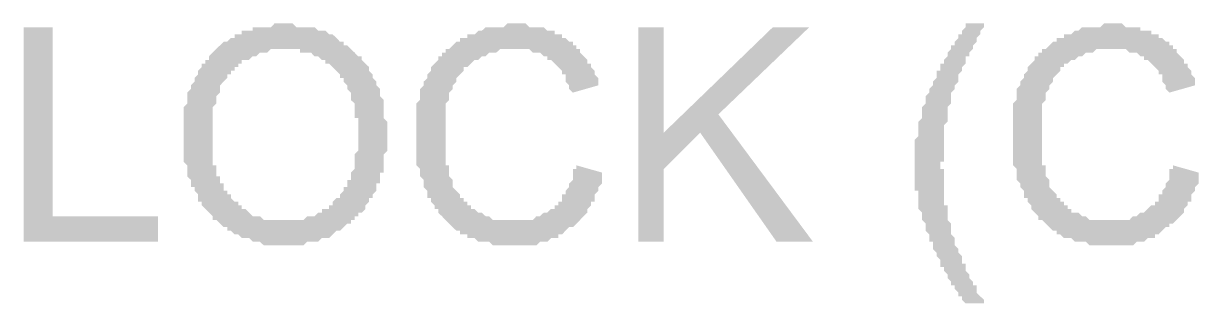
# Model space of a CAD drawing. Header units: inches. Extents: x -351 to 2582, y -266 to 144.
# Drawn here: x 501.649 to 502.689, y -59.461 to -59.213 of the extents above; entities that cross this region are included whole.
import ezdxf

# ---------------------------------------------------------------- set-up
doc = ezdxf.new("R2010")
doc.units = ezdxf.units.IN
doc.header["$MEASUREMENT"] = 0
doc.layers.add('PDF_Solid Fills', color=7, linetype='Continuous')

# ---------------------------------------------------------------- blocks, each defined once
blk = doc.blocks.new('ewrew')
at = {"layer": 'PDF_Solid Fills', "transparency": 33554559}
for points in [[(9297.1164, 5140.9775), (9297.1164, 5141.2385), (9297.1518, 5141.2385), (9297.1518, 5141.0085), (9297.2801, 5141.0085), (9297.2801, 5140.9775)], [(9297.789, 5141.0704), (9297.82, 5141.0616), (9297.82, 5141.0571), (9297.82, 5141.0527), (9297.82, 5141.0483), (9297.8155, 5141.0439), (9297.8155, 5141.0394), (9297.8155, 5141.0394), (9297.8111, 5141.035), (9297.8111, 5141.0306), (9297.8111, 5141.0262), (9297.8067, 5141.0262), (9297.8067, 5141.0217), (9297.8023, 5141.0173), (9297.8023, 5141.0173), (9297.8023, 5141.0129), (9297.7978, 5141.0085), (9297.7978, 5141.0085), (9297.7934, 5141.004), (9297.7934, 5141.004), (9297.789, 5140.9996), (9297.789, 5140.9996), (9297.7846, 5140.9952), (9297.7846, 5140.9952), (9297.7801, 5140.9952), (9297.7757, 5140.9908), (9297.7757, 5140.9908), (9297.7713, 5140.9863), (9297.7669, 5140.9863), (9297.7669, 5140.9819), (9297.7624, 5140.9819), (9297.758, 5140.9819), (9297.758, 5140.9819), (9297.7536, 5140.9775), (9297.7492, 5140.9775), (9297.7447, 5140.9775), (9297.7447, 5140.9775), (9297.7403, 5140.9731), (9297.7359, 5140.9731), (9297.7315, 5140.9731), (9297.727, 5140.9731), (9297.7226, 5140.9731), (9297.7226, 5140.9731), (9297.7182, 5140.9731), (9297.7138, 5140.9731), (9297.7093, 5140.9731), (9297.7049, 5140.9731), (9297.7005, 5140.9731), (9297.6961, 5140.9731), (9297.6961, 5140.9731), (9297.6916, 5140.9731), (9297.6872, 5140.9731), (9297.6828, 5140.9775), (9297.6784, 5140.9775), (9297.6739, 5140.9775), (9297.6739, 5140.9775), (9297.6695, 5140.9775), (9297.6651, 5140.9819), (9297.6651, 5140.9819), (9297.6607, 5140.9819), (9297.6562, 5140.9819), (9297.6562, 5140.9863), (9297.6518, 5140.9863), (9297.6474, 5140.9863), (9297.6474, 5140.9908), (9297.643, 5140.9908), (9297.6385, 5140.9952), (9297.6385, 5140.9952), (9297.6341, 5140.9996), (9297.6341, 5140.9996), (9297.6297, 5141.004), (9297.6297, 5141.004), (9297.6253, 5141.0085), (9297.6208, 5141.0129), (9297.6208, 5141.0129), (9297.6208, 5141.0173), (9297.6164, 5141.0173), (9297.6164, 5141.0217), (9297.612, 5141.0262), (9297.612, 5141.0306), (9297.6076, 5141.0306), (9297.6076, 5141.035), (9297.6076, 5141.0394), (9297.6076, 5141.0394), (9297.6031, 5141.0439), (9297.6031, 5141.0439), (9297.6031, 5141.0483), (9297.6031, 5141.0527), (9297.5987, 5141.0571), (9297.5987, 5141.0616), (9297.5987, 5141.0616), (9297.5987, 5141.066), (9297.5943, 5141.0704), (9297.5943, 5141.0748), (9297.5943, 5141.0748), (9297.5943, 5141.0793), (9297.5943, 5141.0837), (9297.5943, 5141.0881), (9297.5943, 5141.0925), (9297.5943, 5141.097), (9297.5943, 5141.097), (9297.5943, 5141.1014), (9297.5943, 5141.1058), (9297.5943, 5141.1102), (9297.5943, 5141.1147), (9297.5943, 5141.1147), (9297.5943, 5141.1191), (9297.5943, 5141.1235), (9297.5943, 5141.1279), (9297.5943, 5141.1324), (9297.5943, 5141.1368), (9297.5943, 5141.1412), (9297.5943, 5141.1412), (9297.5943, 5141.1456), (9297.5987, 5141.15), (9297.5987, 5141.1545), (9297.5987, 5141.1545), (9297.5987, 5141.1589), (9297.5987, 5141.1633), (9297.6031, 5141.1677), (9297.6031, 5141.1677), (9297.6031, 5141.1722), (9297.6076, 5141.1766), (9297.6076, 5141.1766), (9297.6076, 5141.181), (9297.6076, 5141.181), (9297.612, 5141.1854), (9297.612, 5141.1899), (9297.6164, 5141.1943), (9297.6164, 5141.1943), (9297.6208, 5141.1987), (9297.6208, 5141.2031), (9297.6253, 5141.2031), (9297.6253, 5141.2076), (9297.6297, 5141.2076), (9297.6297, 5141.212), (9297.6341, 5141.212), (9297.6385, 5141.2164), (9297.6385, 5141.2164), (9297.643, 5141.2208), (9297.6474, 5141.2208), (9297.6474, 5141.2253), (9297.6518, 5141.2253), (9297.6518, 5141.2253), (9297.6562, 5141.2253), (9297.6562, 5141.2297), (9297.6607, 5141.2297), (9297.6651, 5141.2297), (9297.6695, 5141.2341), (9297.6695, 5141.2341), (9297.6739, 5141.2341), (9297.6784, 5141.2385), (9297.6828, 5141.2385), (9297.6872, 5141.2385), (9297.6872, 5141.2385), (9297.6916, 5141.2385), (9297.6961, 5141.2385), (9297.7005, 5141.2385), (9297.7049, 5141.243), (9297.7049, 5141.243), (9297.7093, 5141.243), (9297.7138, 5141.243), (9297.7138, 5141.243), (9297.7182, 5141.243), (9297.7226, 5141.243), (9297.727, 5141.243), (9297.7315, 5141.2385), (9297.7359, 5141.2385), (9297.7359, 5141.2385), (9297.7403, 5141.2385), (9297.7447, 5141.2385), (9297.7492, 5141.2385), (9297.7536, 5141.2341), (9297.7536, 5141.2341), (9297.758, 5141.2341), (9297.7624, 5141.2341), (9297.7624, 5141.2297), (9297.7669, 5141.2297), (9297.7713, 5141.2297), (9297.7713, 5141.2253), (9297.7757, 5141.2253), (9297.7801, 5141.2208), (9297.7801, 5141.2208), (9297.7846, 5141.2208), (9297.7846, 5141.2164), (9297.789, 5141.2164), (9297.789, 5141.212), (9297.7934, 5141.212), (9297.7934, 5141.2076), (9297.7978, 5141.2031), (9297.7978, 5141.2031), (9297.8023, 5141.1987), (9297.8023, 5141.1943), (9297.8067, 5141.1943), (9297.8067, 5141.1899), (9297.8111, 5141.1854), (9297.8111, 5141.1854), (9297.8111, 5141.181), (9297.8155, 5141.1766), (9297.8155, 5141.1722), (9297.8155, 5141.1677), (9297.8155, 5141.1677), (9297.8155, 5141.1677), (9297.7846, 5141.1589), (9297.7801, 5141.1633), (9297.7801, 5141.1633), (9297.7801, 5141.1677), (9297.7757, 5141.1722), (9297.7757, 5141.1766), (9297.7757, 5141.181), (9297.7713, 5141.181), (9297.7713, 5141.1854), (9297.7669, 5141.1899), (9297.7669, 5141.1899), (9297.7624, 5141.1943), (9297.7624, 5141.1943), (9297.758, 5141.1987), (9297.758, 5141.1987), (9297.7536, 5141.1987), (9297.7536, 5141.2031), (9297.7492, 5141.2031), (9297.7447, 5141.2076), (9297.7447, 5141.2076), (9297.7403, 5141.2076), (9297.7359, 5141.2076), (9297.7315, 5141.212), (9297.727, 5141.212), (9297.727, 5141.212), (9297.7226, 5141.212), (9297.7182, 5141.212), (9297.7138, 5141.212), (9297.7093, 5141.212), (9297.7049, 5141.212), (9297.7005, 5141.212), (9297.7005, 5141.212), (9297.6961, 5141.212), (9297.6916, 5141.2076), (9297.6872, 5141.2076), (9297.6828, 5141.2076), (9297.6828, 5141.2076), (9297.6784, 5141.2031), (9297.6739, 5141.2031), (9297.6739, 5141.2031), (9297.6695, 5141.1987), (9297.6651, 5141.1987), (9297.6651, 5141.1987), (9297.6607, 5141.1943), (9297.6607, 5141.1943), (9297.6562, 5141.1899), (9297.6518, 5141.1899), (9297.6518, 5141.1854), (9297.6474, 5141.181), (9297.6474, 5141.181), (9297.643, 5141.1766), (9297.643, 5141.1722), (9297.643, 5141.1722), (9297.6385, 5141.1677), (9297.6385, 5141.1633), (9297.6385, 5141.1633), (9297.6341, 5141.1589), (9297.6341, 5141.1545), (9297.6341, 5141.15), (9297.6341, 5141.15), (9297.6297, 5141.1456), (9297.6297, 5141.1412), (9297.6297, 5141.1368), (9297.6297, 5141.1368), (9297.6297, 5141.1324), (9297.6297, 5141.1279), (9297.6297, 5141.1235), (9297.6297, 5141.1191), (9297.6297, 5141.1147), (9297.6297, 5141.1147), (9297.6297, 5141.1102), (9297.6297, 5141.1102), (9297.6297, 5141.1058), (9297.6297, 5141.1014), (9297.6297, 5141.097), (9297.6297, 5141.0925), (9297.6297, 5141.0881), (9297.6297, 5141.0881), (9297.6297, 5141.0837), (9297.6297, 5141.0793), (9297.6297, 5141.0748), (9297.6297, 5141.0704), (9297.6341, 5141.0704), (9297.6341, 5141.066), (9297.6341, 5141.0616), (9297.6341, 5141.0571), (9297.6341, 5141.0571), (9297.6385, 5141.0527), (9297.6385, 5141.0527), (9297.6385, 5141.0483), (9297.6385, 5141.0439), (9297.643, 5141.0394), (9297.643, 5141.0394), (9297.6474, 5141.035), (9297.6474, 5141.0306), (9297.6518, 5141.0306), (9297.6518, 5141.0262), (9297.6562, 5141.0262), (9297.6562, 5141.0217), (9297.6607, 5141.0217), (9297.6607, 5141.0173), (9297.6651, 5141.0173), (9297.6695, 5141.0129), (9297.6695, 5141.0129), (9297.6739, 5141.0129), (9297.6784, 5141.0085), (9297.6784, 5141.0085), (9297.6828, 5141.0085), (9297.6872, 5141.004), (9297.6916, 5141.004), (9297.6961, 5141.004), (9297.6961, 5141.004), (9297.7005, 5141.004), (9297.7049, 5141.004), (9297.7093, 5141.004), (9297.7093, 5141.004), (9297.7138, 5141.004), (9297.7182, 5141.004), (9297.7226, 5141.004), (9297.727, 5141.004), (9297.7315, 5141.004), (9297.7315, 5141.004), (9297.7359, 5141.004), (9297.7403, 5141.0085), (9297.7447, 5141.0085), (9297.7447, 5141.0085), (9297.7492, 5141.0129), (9297.7536, 5141.0129), (9297.7536, 5141.0129), (9297.758, 5141.0173), (9297.7624, 5141.0173), (9297.7624, 5141.0217), (9297.7669, 5141.0217), (9297.7669, 5141.0262), (9297.7713, 5141.0262), (9297.7713, 5141.0306), (9297.7713, 5141.035), (9297.7757, 5141.035), (9297.7757, 5141.0394), (9297.7801, 5141.0439), (9297.7801, 5141.0439), (9297.7801, 5141.0483), (9297.7846, 5141.0527), (9297.7846, 5141.0571), (9297.7846, 5141.0616), (9297.7846, 5141.066), (9297.789, 5141.066), (9297.789, 5141.0704)], [(9297.8642, 5140.9775), (9297.8642, 5141.2385), (9297.8952, 5141.2385), (9297.8952, 5141.1102), (9298.0279, 5141.2385), (9298.0722, 5141.2385), (9297.9616, 5141.1324), (9298.0766, 5140.9775), (9298.0323, 5140.9775), (9297.9394, 5141.1102), (9297.8952, 5141.066), (9297.8952, 5140.9775)], [(9298.2624, 5140.9023), (9298.2624, 5140.9023), (9298.258, 5140.9067), (9298.258, 5140.9111), (9298.2536, 5140.9111), (9298.2536, 5140.9155), (9298.2536, 5140.9155), (9298.2492, 5140.92), (9298.2492, 5140.9244), (9298.2447, 5140.9244), (9298.2447, 5140.9288), (9298.2403, 5140.9332), (9298.2403, 5140.9377), (9298.2403, 5140.9377), (9298.2359, 5140.9421), (9298.2359, 5140.9465), (9298.2315, 5140.9465), (9298.2315, 5140.9509), (9298.2315, 5140.9554), (9298.227, 5140.9598), (9298.227, 5140.9598), (9298.227, 5140.9642), (9298.2226, 5140.9686), (9298.2226, 5140.9731), (9298.2226, 5140.9775), (9298.2182, 5140.9775), (9298.2182, 5140.9819), (9298.2182, 5140.9863), (9298.2138, 5140.9908), (9298.2138, 5140.9908), (9298.2138, 5140.9952), (9298.2138, 5140.9996), (9298.2093, 5141.004), (9298.2093, 5141.0085), (9298.2093, 5141.0085), (9298.2093, 5141.0129), (9298.2049, 5141.0173), (9298.2049, 5141.0217), (9298.2049, 5141.0217), (9298.2049, 5141.0262), (9298.2049, 5141.0306), (9298.2049, 5141.035), (9298.2049, 5141.0394), (9298.2005, 5141.0394), (9298.2005, 5141.0439), (9298.2005, 5141.0483), (9298.2005, 5141.0527), (9298.2005, 5141.0571), (9298.2005, 5141.0616), (9298.2005, 5141.0616), (9298.2005, 5141.066), (9298.2005, 5141.0704), (9298.2005, 5141.0704), (9298.2005, 5141.0748), (9298.2005, 5141.0793), (9298.2005, 5141.0837), (9298.2005, 5141.0881), (9298.2005, 5141.0881), (9298.2005, 5141.0925), (9298.2005, 5141.097), (9298.2005, 5141.1014), (9298.2049, 5141.1058), (9298.2049, 5141.1058), (9298.2049, 5141.1102), (9298.2049, 5141.1147), (9298.2049, 5141.1191), (9298.2049, 5141.1235), (9298.2049, 5141.1235), (9298.2093, 5141.1279), (9298.2093, 5141.1324), (9298.2093, 5141.1368), (9298.2093, 5141.1412), (9298.2093, 5141.1412), (9298.2138, 5141.1456), (9298.2138, 5141.15), (9298.2138, 5141.15), (9298.2138, 5141.1545), (9298.2182, 5141.1589), (9298.2182, 5141.1633), (9298.2182, 5141.1633), (9298.2226, 5141.1677), (9298.2226, 5141.1722), (9298.2226, 5141.1722), (9298.227, 5141.1766), (9298.227, 5141.181), (9298.227, 5141.1854), (9298.2315, 5141.1854), (9298.2315, 5141.1899), (9298.2315, 5141.1943), (9298.2359, 5141.1943), (9298.2359, 5141.1987), (9298.2403, 5141.2031), (9298.2403, 5141.2076), (9298.2403, 5141.2076), (9298.2447, 5141.212), (9298.2447, 5141.2164), (9298.2492, 5141.2164), (9298.2492, 5141.2208), (9298.2536, 5141.2253), (9298.2536, 5141.2297), (9298.258, 5141.2297), (9298.258, 5141.2341), (9298.2624, 5141.2385), (9298.2624, 5141.2385), (9298.2624, 5141.243), (9298.2846, 5141.243), (9298.2846, 5141.2385), (9298.2801, 5141.2341), (9298.2801, 5141.2297), (9298.2757, 5141.2253), (9298.2757, 5141.2208), (9298.2713, 5141.2164), (9298.2713, 5141.212), (9298.2713, 5141.212), (9298.2669, 5141.2076), (9298.2669, 5141.2031), (9298.2624, 5141.2031), (9298.2624, 5141.1987), (9298.2624, 5141.1943), (9298.2624, 5141.1943), (9298.258, 5141.1899), (9298.258, 5141.1899), (9298.258, 5141.1899), (9298.258, 5141.1854), (9298.2536, 5141.181), (9298.2536, 5141.1766), (9298.2536, 5141.1766), (9298.2536, 5141.1722), (9298.2492, 5141.1677), (9298.2492, 5141.1633), (9298.2492, 5141.1633), (9298.2447, 5141.1589), (9298.2447, 5141.1545), (9298.2447, 5141.15), (9298.2447, 5141.1456), (9298.2447, 5141.1456), (9298.2403, 5141.1412), (9298.2403, 5141.1368), (9298.2403, 5141.1324), (9298.2403, 5141.1324), (9298.2403, 5141.1279), (9298.2403, 5141.1235), (9298.2359, 5141.1191), (9298.2359, 5141.1147), (9298.2359, 5141.1147), (9298.2359, 5141.1102), (9298.2359, 5141.1058), (9298.2359, 5141.1014), (9298.2359, 5141.097), (9298.2359, 5141.0925), (9298.2359, 5141.0925), (9298.2359, 5141.0881), (9298.2359, 5141.0837), (9298.2359, 5141.0793), (9298.2359, 5141.0748), (9298.2315, 5141.0748), (9298.2315, 5141.0704), (9298.2315, 5141.066), (9298.2359, 5141.066), (9298.2359, 5141.0616), (9298.2359, 5141.0571), (9298.2359, 5141.0527), (9298.2359, 5141.0527), (9298.2359, 5141.0483), (9298.2359, 5141.0439), (9298.2359, 5141.0394), (9298.2359, 5141.0394), (9298.2359, 5141.035), (9298.2359, 5141.0306), (9298.2359, 5141.0262), (9298.2359, 5141.0217), (9298.2403, 5141.0217), (9298.2403, 5141.0173), (9298.2403, 5141.0129), (9298.2403, 5141.0085), (9298.2403, 5141.0085), (9298.2403, 5141.004), (9298.2447, 5140.9996), (9298.2447, 5140.9952), (9298.2447, 5140.9952), (9298.2447, 5140.9908), (9298.2447, 5140.9863), (9298.2492, 5140.9819), (9298.2492, 5140.9819), (9298.2492, 5140.9775), (9298.2492, 5140.9731), (9298.2536, 5140.9686), (9298.2536, 5140.9642), (9298.2536, 5140.9642), (9298.258, 5140.9598), (9298.258, 5140.9554), (9298.258, 5140.9509), (9298.2624, 5140.9509), (9298.2624, 5140.9465), (9298.2624, 5140.9421), (9298.2669, 5140.9377), (9298.2669, 5140.9377), (9298.2669, 5140.9332), (9298.2713, 5140.9288), (9298.2713, 5140.9244), (9298.2757, 5140.9244), (9298.2757, 5140.92), (9298.2757, 5140.9155), (9298.2801, 5140.9111), (9298.2801, 5140.9111), (9298.2846, 5140.9067), (9298.2846, 5140.9023), (9298.2846, 5140.9023)], [(9298.5146, 5141.0704), (9298.5456, 5141.0616), (9298.5456, 5141.0571), (9298.5456, 5141.0527), (9298.5456, 5141.0483), (9298.5412, 5141.0439), (9298.5412, 5141.0394), (9298.5412, 5141.0394), (9298.5368, 5141.035), (9298.5368, 5141.0306), (9298.5368, 5141.0262), (9298.5323, 5141.0262), (9298.5323, 5141.0217), (9298.5279, 5141.0173), (9298.5279, 5141.0173), (9298.5279, 5141.0129), (9298.5235, 5141.0085), (9298.5235, 5141.0085), (9298.5191, 5141.004), (9298.5191, 5141.004), (9298.5146, 5140.9996), (9298.5102, 5140.9996), (9298.5102, 5140.9952), (9298.5102, 5140.9952), (9298.5058, 5140.9952), (9298.5014, 5140.9908), (9298.5014, 5140.9908), (9298.497, 5140.9863), (9298.4925, 5140.9863), (9298.4925, 5140.9819), (9298.4881, 5140.9819), (9298.4837, 5140.9819), (9298.4837, 5140.9819), (9298.4793, 5140.9775), (9298.4748, 5140.9775), (9298.4704, 5140.9775), (9298.4704, 5140.9775), (9298.466, 5140.9731), (9298.4616, 5140.9731), (9298.4571, 5140.9731), (9298.4527, 5140.9731), (9298.4483, 5140.9731), (9298.4483, 5140.9731), (9298.4439, 5140.9731), (9298.4394, 5140.9731), (9298.435, 5140.9731), (9298.4306, 5140.9731), (9298.4262, 5140.9731), (9298.4217, 5140.9731), (9298.4217, 5140.9731), (9298.4173, 5140.9731), (9298.4129, 5140.9731), (9298.4085, 5140.9775), (9298.404, 5140.9775), (9298.3996, 5140.9775), (9298.3996, 5140.9775), (9298.3952, 5140.9775), (9298.3908, 5140.9819), (9298.3908, 5140.9819), (9298.3863, 5140.9819), (9298.3819, 5140.9819), (9298.3775, 5140.9863), (9298.3775, 5140.9863), (9298.3731, 5140.9863), (9298.3731, 5140.9908), (9298.3686, 5140.9908), (9298.3642, 5140.9952), (9298.3642, 5140.9952), (9298.3598, 5140.9996), (9298.3598, 5140.9996), (9298.3554, 5141.004), (9298.3509, 5141.004), (9298.3509, 5141.0085), (9298.3465, 5141.0129), (9298.3465, 5141.0129), (9298.3421, 5141.0173), (9298.3421, 5141.0173), (9298.3421, 5141.0217), (9298.3377, 5141.0262), (9298.3377, 5141.0306), (9298.3332, 5141.0306), (9298.3332, 5141.035), (9298.3332, 5141.0394), (9298.3332, 5141.0394), (9298.3288, 5141.0439), (9298.3288, 5141.0439), (9298.3288, 5141.0483), (9298.3244, 5141.0527), (9298.3244, 5141.0571), (9298.3244, 5141.0616), (9298.3244, 5141.0616), (9298.3244, 5141.066), (9298.32, 5141.0704), (9298.32, 5141.0748), (9298.32, 5141.0748), (9298.32, 5141.0793), (9298.32, 5141.0837), (9298.32, 5141.0881), (9298.32, 5141.0925), (9298.32, 5141.097), (9298.32, 5141.097), (9298.32, 5141.1014), (9298.32, 5141.1058), (9298.32, 5141.1102), (9298.32, 5141.1147), (9298.32, 5141.1147), (9298.32, 5141.1191), (9298.32, 5141.1235), (9298.32, 5141.1279), (9298.32, 5141.1324), (9298.32, 5141.1368), (9298.32, 5141.1412), (9298.32, 5141.1412), (9298.32, 5141.1456), (9298.3244, 5141.15), (9298.3244, 5141.1545), (9298.3244, 5141.1545), (9298.3244, 5141.1589), (9298.3244, 5141.1633), (9298.3288, 5141.1677), (9298.3288, 5141.1677), (9298.3288, 5141.1722), (9298.3332, 5141.1766), (9298.3332, 5141.1766), (9298.3332, 5141.181), (9298.3332, 5141.181), (9298.3377, 5141.1854), (9298.3377, 5141.1899), (9298.3421, 5141.1943), (9298.3421, 5141.1943), (9298.3465, 5141.1987), (9298.3465, 5141.2031), (9298.3509, 5141.2031), (9298.3509, 5141.2076), (9298.3554, 5141.2076), (9298.3554, 5141.212), (9298.3598, 5141.212), (9298.3642, 5141.2164), (9298.3642, 5141.2164), (9298.3686, 5141.2208), (9298.3731, 5141.2208), (9298.3731, 5141.2253), (9298.3775, 5141.2253), (9298.3775, 5141.2253), (9298.3819, 5141.2253), (9298.3819, 5141.2297), (9298.3863, 5141.2297), (9298.3908, 5141.2297), (9298.3952, 5141.2341), (9298.3952, 5141.2341), (9298.3996, 5141.2341), (9298.404, 5141.2385), (9298.4085, 5141.2385), (9298.4085, 5141.2385), (9298.4129, 5141.2385), (9298.4173, 5141.2385), (9298.4217, 5141.2385), (9298.4262, 5141.2385), (9298.4306, 5141.243), (9298.4306, 5141.243), (9298.435, 5141.243), (9298.4394, 5141.243), (9298.4394, 5141.243), (9298.4439, 5141.243), (9298.4483, 5141.243), (9298.4527, 5141.243), (9298.4571, 5141.2385), (9298.4616, 5141.2385), (9298.4616, 5141.2385), (9298.466, 5141.2385), (9298.4704, 5141.2385), (9298.4748, 5141.2385), (9298.4748, 5141.2341), (9298.4793, 5141.2341), (9298.4837, 5141.2341), (9298.4881, 5141.2341), (9298.4881, 5141.2297), (9298.4925, 5141.2297), (9298.497, 5141.2297), (9298.497, 5141.2253), (9298.5014, 5141.2253), (9298.5058, 5141.2208), (9298.5058, 5141.2208), (9298.5102, 5141.2208), (9298.5102, 5141.2164), (9298.5146, 5141.2164), (9298.5146, 5141.212), (9298.5191, 5141.212), (9298.5191, 5141.2076), (9298.5235, 5141.2031), (9298.5235, 5141.2031), (9298.5279, 5141.1987), (9298.5279, 5141.1943), (9298.5323, 5141.1943), (9298.5323, 5141.1899), (9298.5368, 5141.1854), (9298.5368, 5141.1854), (9298.5368, 5141.181), (9298.5412, 5141.1766), (9298.5412, 5141.1722), (9298.5412, 5141.1677), (9298.5412, 5141.1677), (9298.5412, 5141.1677), (9298.5102, 5141.1589), (9298.5058, 5141.1633), (9298.5058, 5141.1633), (9298.5058, 5141.1677), (9298.5014, 5141.1722), (9298.5014, 5141.1766), (9298.5014, 5141.181), (9298.497, 5141.181), (9298.497, 5141.1854), (9298.4925, 5141.1899), (9298.4925, 5141.1899), (9298.4881, 5141.1943), (9298.4881, 5141.1943), (9298.4837, 5141.1987), (9298.4837, 5141.1987), (9298.4793, 5141.1987), (9298.4793, 5141.2031), (9298.4748, 5141.2031), (9298.4704, 5141.2076), (9298.466, 5141.2076), (9298.466, 5141.2076), (9298.4616, 5141.2076), (9298.4571, 5141.212), (9298.4527, 5141.212), (9298.4527, 5141.212), (9298.4483, 5141.212), (9298.4439, 5141.212), (9298.4394, 5141.212), (9298.435, 5141.212), (9298.4306, 5141.212), (9298.4262, 5141.212), (9298.4262, 5141.212), (9298.4217, 5141.212), (9298.4173, 5141.2076), (9298.4129, 5141.2076), (9298.4085, 5141.2076), (9298.4085, 5141.2076), (9298.404, 5141.2031), (9298.3996, 5141.2031), (9298.3996, 5141.2031), (9298.3952, 5141.1987), (9298.3908, 5141.1987), (9298.3908, 5141.1987), (9298.3863, 5141.1943), (9298.3819, 5141.1943), (9298.3819, 5141.1899), (9298.3775, 5141.1899), (9298.3775, 5141.1854), (9298.3731, 5141.181), (9298.3731, 5141.181), (9298.3686, 5141.1766), (9298.3686, 5141.1722), (9298.3686, 5141.1722), (9298.3642, 5141.1677), (9298.3642, 5141.1633), (9298.3642, 5141.1633), (9298.3598, 5141.1589), (9298.3598, 5141.1545), (9298.3598, 5141.15), (9298.3598, 5141.15), (9298.3554, 5141.1456), (9298.3554, 5141.1412), (9298.3554, 5141.1368), (9298.3554, 5141.1368), (9298.3554, 5141.1324), (9298.3554, 5141.1279), (9298.3554, 5141.1235), (9298.3554, 5141.1191), (9298.3554, 5141.1147), (9298.3554, 5141.1147), (9298.3554, 5141.1102), (9298.3554, 5141.1102), (9298.3554, 5141.1058), (9298.3554, 5141.1014), (9298.3554, 5141.097), (9298.3554, 5141.0925), (9298.3554, 5141.0881), (9298.3554, 5141.0881), (9298.3554, 5141.0837), (9298.3554, 5141.0793), (9298.3554, 5141.0748), (9298.3554, 5141.0704), (9298.3598, 5141.0704), (9298.3598, 5141.066), (9298.3598, 5141.0616), (9298.3598, 5141.0571), (9298.3598, 5141.0571), (9298.3642, 5141.0527), (9298.3642, 5141.0527), (9298.3642, 5141.0483), (9298.3642, 5141.0439), (9298.3686, 5141.0394), (9298.3686, 5141.0394), (9298.3731, 5141.035), (9298.3731, 5141.0306), (9298.3775, 5141.0306), (9298.3775, 5141.0262), (9298.3819, 5141.0262), (9298.3819, 5141.0217), (9298.3863, 5141.0217), (9298.3863, 5141.0173), (9298.3908, 5141.0173), (9298.3908, 5141.0129), (9298.3952, 5141.0129), (9298.3996, 5141.0129), (9298.404, 5141.0085), (9298.404, 5141.0085), (9298.4085, 5141.0085), (9298.4129, 5141.004), (9298.4173, 5141.004), (9298.4173, 5141.004), (9298.4217, 5141.004), (9298.4262, 5141.004), (9298.4306, 5141.004), (9298.435, 5141.004), (9298.435, 5141.004), (9298.4394, 5141.004), (9298.4439, 5141.004), (9298.4483, 5141.004), (9298.4527, 5141.004), (9298.4571, 5141.004), (9298.4571, 5141.004), (9298.4616, 5141.004), (9298.466, 5141.0085), (9298.4704, 5141.0085), (9298.4704, 5141.0085), (9298.4748, 5141.0129), (9298.4793, 5141.0129), (9298.4793, 5141.0129), (9298.4837, 5141.0173), (9298.4837, 5141.0173), (9298.4881, 5141.0217), (9298.4925, 5141.0217), (9298.4925, 5141.0262), (9298.497, 5141.0262), (9298.497, 5141.0306), (9298.497, 5141.035), (9298.5014, 5141.035), (9298.5014, 5141.0394), (9298.5058, 5141.0439), (9298.5058, 5141.0439), (9298.5058, 5141.0483), (9298.5102, 5141.0527), (9298.5102, 5141.0571), (9298.5102, 5141.0616), (9298.5102, 5141.066), (9298.5146, 5141.066), (9298.5146, 5141.0704)]]:
    blk.add_hatch(color=256, dxfattribs=at).paths.add_polyline_path(points)
h = blk.add_hatch(color=256, dxfattribs=at)
h.paths.add_polyline_path([(9297.3111, 5141.1058), (9297.3111, 5141.1058), (9297.3111, 5141.1102), (9297.3111, 5141.1147), (9297.3111, 5141.1191), (9297.3111, 5141.1235), (9297.3111, 5141.1279), (9297.3111, 5141.1324), (9297.3111, 5141.1368), (9297.3111, 5141.1368), (9297.3111, 5141.1412), (9297.3155, 5141.1456), (9297.3155, 5141.15), (9297.3155, 5141.1545), (9297.3155, 5141.1545), (9297.3155, 5141.1589), (9297.32, 5141.1633), (9297.32, 5141.1677), (9297.32, 5141.1677), (9297.3244, 5141.1722), (9297.3244, 5141.1766), (9297.3244, 5141.1766), (9297.3288, 5141.181), (9297.3288, 5141.1854), (9297.3288, 5141.1854), (9297.3332, 5141.1899), (9297.3332, 5141.1943), (9297.3377, 5141.1943), (9297.3377, 5141.1987), (9297.3421, 5141.1987), (9297.3421, 5141.2031), (9297.3421, 5141.2031), (9297.3465, 5141.2076), (9297.3509, 5141.212), (9297.3509, 5141.212), (9297.3554, 5141.2164), (9297.3554, 5141.2164), (9297.3598, 5141.2208), (9297.3642, 5141.2208), (9297.3642, 5141.2208), (9297.3686, 5141.2253), (9297.3731, 5141.2253), (9297.3731, 5141.2297), (9297.3775, 5141.2297), (9297.3819, 5141.2297), (9297.3819, 5141.2341), (9297.3863, 5141.2341), (9297.3908, 5141.2341), (9297.3952, 5141.2341), (9297.3952, 5141.2385), (9297.3996, 5141.2385), (9297.404, 5141.2385), (9297.4085, 5141.2385), (9297.4129, 5141.2385), (9297.4129, 5141.2385), (9297.4173, 5141.2385), (9297.4217, 5141.243), (9297.4262, 5141.243), (9297.4306, 5141.243), (9297.435, 5141.243), (9297.435, 5141.243), (9297.4394, 5141.243), (9297.4394, 5141.243), (9297.4439, 5141.243), (9297.4483, 5141.2385), (9297.4527, 5141.2385), (9297.4571, 5141.2385), (9297.4616, 5141.2385), (9297.4616, 5141.2385), (9297.466, 5141.2385), (9297.4704, 5141.2385), (9297.4748, 5141.2341), (9297.4748, 5141.2341), (9297.4793, 5141.2341), (9297.4837, 5141.2341), (9297.4881, 5141.2297), (9297.4881, 5141.2297), (9297.4925, 5141.2297), (9297.497, 5141.2253), (9297.497, 5141.2253), (9297.5014, 5141.2208), (9297.5058, 5141.2208), (9297.5058, 5141.2164), (9297.5102, 5141.2164), (9297.5146, 5141.212), (9297.5146, 5141.212), (9297.5191, 5141.2076), (9297.5191, 5141.2076), (9297.5235, 5141.2031), (9297.5279, 5141.2031), (9297.5279, 5141.1987), (9297.5323, 5141.1943), (9297.5323, 5141.1943), (9297.5368, 5141.1899), (9297.5368, 5141.1854), (9297.5368, 5141.1854), (9297.5412, 5141.181), (9297.5412, 5141.1766), (9297.5412, 5141.1766), (9297.5456, 5141.1722), (9297.5456, 5141.1722), (9297.5456, 5141.1677), (9297.55, 5141.1633), (9297.55, 5141.1589), (9297.55, 5141.1589), (9297.55, 5141.1545), (9297.5545, 5141.15), (9297.5545, 5141.1456), (9297.5545, 5141.1456), (9297.5545, 5141.1412), (9297.5545, 5141.1368), (9297.5545, 5141.1324), (9297.5545, 5141.1279), (9297.5589, 5141.1235), (9297.5589, 5141.1235), (9297.5589, 5141.1191), (9297.5589, 5141.1147), (9297.5589, 5141.1102), (9297.5589, 5141.1058), (9297.5589, 5141.1014), (9297.5589, 5141.097), (9297.5589, 5141.097), (9297.5589, 5141.0925), (9297.5589, 5141.0881), (9297.5545, 5141.0837), (9297.5545, 5141.0793), (9297.5545, 5141.0748), (9297.5545, 5141.0748), (9297.5545, 5141.0704), (9297.5545, 5141.066), (9297.5545, 5141.0616), (9297.55, 5141.0616), (9297.55, 5141.0571), (9297.55, 5141.0527), (9297.55, 5141.0483), (9297.5456, 5141.0483), (9297.5456, 5141.0439), (9297.5456, 5141.0394), (9297.5412, 5141.035), (9297.5412, 5141.035), (9297.5412, 5141.0306), (9297.5368, 5141.0306), (9297.5368, 5141.0262), (9297.5323, 5141.0217), (9297.5323, 5141.0217), (9297.5323, 5141.0173), (9297.5279, 5141.0129), (9297.5235, 5141.0129), (9297.5235, 5141.0085), (9297.5191, 5141.0085), (9297.5191, 5141.004), (9297.5146, 5141.004), (9297.5146, 5140.9996), (9297.5102, 5140.9996), (9297.5058, 5140.9952), (9297.5058, 5140.9952), (9297.5014, 5140.9908), (9297.497, 5140.9908), (9297.497, 5140.9908), (9297.4925, 5140.9863), (9297.4925, 5140.9863), (9297.4881, 5140.9819), (9297.4837, 5140.9819), (9297.4793, 5140.9819), (9297.4793, 5140.9819), (9297.4748, 5140.9775), (9297.4704, 5140.9775), (9297.466, 5140.9775), (9297.4616, 5140.9775), (9297.4616, 5140.9775), (9297.4571, 5140.9731), (9297.4527, 5140.9731), (9297.4483, 5140.9731), (9297.4439, 5140.9731), (9297.4439, 5140.9731), (9297.4394, 5140.9731), (9297.435, 5140.9731), (9297.435, 5140.9731), (9297.4306, 5140.9731), (9297.4262, 5140.9731), (9297.4217, 5140.9731), (9297.4173, 5140.9731), (9297.4173, 5140.9731), (9297.4129, 5140.9731), (9297.4085, 5140.9731), (9297.404, 5140.9775), (9297.3996, 5140.9775), (9297.3996, 5140.9775), (9297.3952, 5140.9775), (9297.3908, 5140.9819), (9297.3863, 5140.9819), (9297.3863, 5140.9819), (9297.3819, 5140.9819), (9297.3775, 5140.9863), (9297.3731, 5140.9863), (9297.3731, 5140.9863), (9297.3686, 5140.9908), (9297.3686, 5140.9908), (9297.3642, 5140.9908), (9297.3642, 5140.9952), (9297.3598, 5140.9952), (9297.3554, 5140.9996), (9297.3554, 5140.9996), (9297.3509, 5141.004), (9297.3465, 5141.004), (9297.3465, 5141.0085), (9297.3421, 5141.0129), (9297.3421, 5141.0129), (9297.3377, 5141.0173), (9297.3377, 5141.0173), (9297.3332, 5141.0217), (9297.3332, 5141.0262), (9297.3288, 5141.0262), (9297.3288, 5141.0306), (9297.3288, 5141.035), (9297.3244, 5141.0394), (9297.3244, 5141.0394), (9297.3244, 5141.0439), (9297.32, 5141.0439), (9297.32, 5141.0483), (9297.32, 5141.0527), (9297.3155, 5141.0571), (9297.3155, 5141.0571), (9297.3155, 5141.0616), (9297.3155, 5141.066), (9297.3155, 5141.0704), (9297.3111, 5141.0748), (9297.3111, 5141.0748), (9297.3111, 5141.0793), (9297.3111, 5141.0837), (9297.3111, 5141.0881), (9297.3111, 5141.0925), (9297.3111, 5141.0925), (9297.3111, 5141.097), (9297.3111, 5141.1014), (9297.3111, 5141.1058)], flags=0)
h.paths.add_polyline_path([(9297.3465, 5141.1014), (9297.3465, 5141.097), (9297.3465, 5141.097), (9297.3465, 5141.0925), (9297.3465, 5141.0881), (9297.3465, 5141.0837), (9297.3465, 5141.0793), (9297.3465, 5141.0748), (9297.3465, 5141.0704), (9297.3509, 5141.0704), (9297.3509, 5141.066), (9297.3509, 5141.0616), (9297.3509, 5141.0571), (9297.3554, 5141.0571), (9297.3554, 5141.0527), (9297.3554, 5141.0483), (9297.3598, 5141.0483), (9297.3598, 5141.0439), (9297.3598, 5141.0394), (9297.3642, 5141.0394), (9297.3642, 5141.035), (9297.3686, 5141.035), (9297.3686, 5141.0306), (9297.3686, 5141.0306), (9297.3731, 5141.0262), (9297.3775, 5141.0262), (9297.3775, 5141.0217), (9297.3819, 5141.0217), (9297.3819, 5141.0173), (9297.3863, 5141.0173), (9297.3908, 5141.0129), (9297.3908, 5141.0129), (9297.3952, 5141.0085), (9297.3996, 5141.0085), (9297.3996, 5141.0085), (9297.404, 5141.0085), (9297.4085, 5141.004), (9297.4129, 5141.004), (9297.4129, 5141.004), (9297.4173, 5141.004), (9297.4217, 5141.004), (9297.4262, 5141.004), (9297.4306, 5141.004), (9297.435, 5141.004), (9297.435, 5141.004), (9297.4394, 5141.004), (9297.4394, 5141.004), (9297.4439, 5141.004), (9297.4483, 5141.004), (9297.4527, 5141.004), (9297.4571, 5141.004), (9297.4571, 5141.004), (9297.4616, 5141.0085), (9297.466, 5141.0085), (9297.4704, 5141.0085), (9297.4704, 5141.0085), (9297.4748, 5141.0129), (9297.4793, 5141.0129), (9297.4793, 5141.0173), (9297.4837, 5141.0173), (9297.4881, 5141.0173), (9297.4881, 5141.0217), (9297.4925, 5141.0217), (9297.4925, 5141.0262), (9297.497, 5141.0306), (9297.497, 5141.0306), (9297.5014, 5141.0306), (9297.5014, 5141.035), (9297.5014, 5141.035), (9297.5058, 5141.0394), (9297.5058, 5141.0439), (9297.5102, 5141.0439), (9297.5102, 5141.0483), (9297.5102, 5141.0527), (9297.5146, 5141.0527), (9297.5146, 5141.0571), (9297.5146, 5141.0616), (9297.5146, 5141.0616), (9297.5191, 5141.066), (9297.5191, 5141.0704), (9297.5191, 5141.0748), (9297.5191, 5141.0793), (9297.5191, 5141.0793), (9297.5191, 5141.0837), (9297.5235, 5141.0881), (9297.5235, 5141.0925), (9297.5235, 5141.097), (9297.5235, 5141.1014), (9297.5235, 5141.1058), (9297.5235, 5141.1058), (9297.5235, 5141.1102), (9297.5235, 5141.1147), (9297.5235, 5141.1191), (9297.5235, 5141.1235), (9297.5235, 5141.1279), (9297.5191, 5141.1279), (9297.5191, 5141.1324), (9297.5191, 5141.1368), (9297.5191, 5141.1412), (9297.5191, 5141.1456), (9297.5191, 5141.1456), (9297.5146, 5141.15), (9297.5146, 5141.1545), (9297.5146, 5141.1589), (9297.5146, 5141.1589), (9297.5102, 5141.1633), (9297.5102, 5141.1677), (9297.5102, 5141.1677), (9297.5058, 5141.1722), (9297.5058, 5141.1766), (9297.5014, 5141.1766), (9297.5014, 5141.181), (9297.497, 5141.1854), (9297.497, 5141.1854), (9297.4925, 5141.1899), (9297.4925, 5141.1899), (9297.4881, 5141.1943), (9297.4837, 5141.1943), (9297.4837, 5141.1987), (9297.4793, 5141.1987), (9297.4793, 5141.1987), (9297.4748, 5141.2031), (9297.4704, 5141.2031), (9297.466, 5141.2076), (9297.466, 5141.2076), (9297.4616, 5141.2076), (9297.4571, 5141.2076), (9297.4527, 5141.2076), (9297.4527, 5141.212), (9297.4483, 5141.212), (9297.4439, 5141.212), (9297.4394, 5141.212), (9297.435, 5141.212), (9297.435, 5141.212), (9297.4306, 5141.212), (9297.4262, 5141.212), (9297.4217, 5141.212), (9297.4217, 5141.212), (9297.4173, 5141.212), (9297.4129, 5141.2076), (9297.4085, 5141.2076), (9297.404, 5141.2076), (9297.404, 5141.2076), (9297.3996, 5141.2031), (9297.3952, 5141.2031), (9297.3952, 5141.2031), (9297.3908, 5141.1987), (9297.3863, 5141.1987), (9297.3819, 5141.1987), (9297.3819, 5141.1943), (9297.3775, 5141.1943), (9297.3775, 5141.1899), (9297.3731, 5141.1899), (9297.3731, 5141.1854), (9297.3686, 5141.1854), (9297.3686, 5141.181), (9297.3642, 5141.181), (9297.3642, 5141.1766), (9297.3642, 5141.1766), (9297.3598, 5141.1722), (9297.3598, 5141.1722), (9297.3554, 5141.1677), (9297.3554, 5141.1633), (9297.3554, 5141.1633), (9297.3554, 5141.1589), (9297.3509, 5141.1545), (9297.3509, 5141.1545), (9297.3509, 5141.15), (9297.3509, 5141.1456), (9297.3465, 5141.1412), (9297.3465, 5141.1368), (9297.3465, 5141.1368), (9297.3465, 5141.1324), (9297.3465, 5141.1279), (9297.3465, 5141.1235), (9297.3465, 5141.1191), (9297.3465, 5141.1147), (9297.3465, 5141.1102), (9297.3465, 5141.1058), (9297.3465, 5141.1014)], flags=0)

msp = doc.modelspace()

# ---------------------------------------------------------------- block references
at = {"color": 1, "xscale": 0.7281181409382419, "yscale": 0.7281181409382419, "zscale": 0.7281181409382419}
msp.add_blockref('ewrew', (-6267.7504, -3802.6454, 0), dxfattribs=at)

doc.saveas('drawing.dxf')
